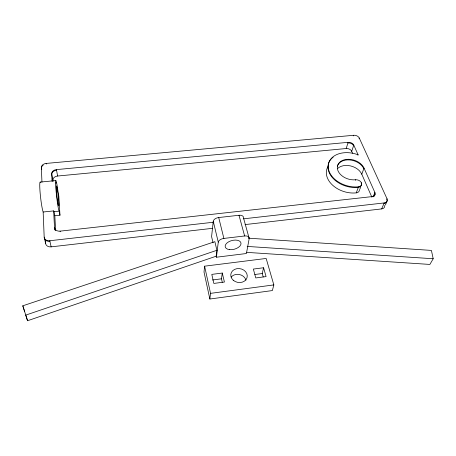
<?xml version="1.0" encoding="UTF-8"?>
<svg xmlns="http://www.w3.org/2000/svg" width="456" height="456" viewBox="0 0 456 456"><rect width="100%" height="100%" fill="white"/><g stroke="black" fill="none" stroke-linecap="round" stroke-linejoin="round"><path stroke-width="0.68" d="M204.596 266.179L204.014 272.015L209.857 299.022L272.363 290.569L273.834 284.909L266.161 258.455L204.596 266.179L210.541 293.362L209.857 299.022M216.178 256.198L27.554 320.739L22.8 305.811L214.861 241.663L216.902 250.287L216.178 256.198L216.418 257.218L246.417 253.519L249.204 238.488L243.493 217.882A5.153 3.015 -15.1 0 0 238.99 215.266L218.709 217.535A5.181 3.049 -13.9 0 0 213.254 221.291L211.59 236.618L213.043 242.809M216.418 257.218L218.27 242.17L213.254 221.291M222.277 282.258L221.474 278.821L222.283 273.047L211.801 274.387L213.83 283.427L224.415 282.042L222.283 273.047M263.209 276.906L262.263 273.532L263.579 267.757L253.348 269.063L255.765 277.943L266.087 276.592L263.579 267.757M52.97 181.454L52.896 180.08A4.948 3.591 -7.8 0 1 57.61 176.027L346.172 148.525L348.179 142.329A4.52 3.095 15.7 0 1 353.776 145.111L358.097 154.801L357.937 155.257M353.508 135.894L353.708 135.278A4.474 3.027 15.7 0 1 359.265 138.014L387.024 198.77L386.768 199.357M352.556 153.233L351.707 151.301L353.776 145.111M359.054 138.624L359.265 138.014M355.304 180.291L355.492 179.767A14.033 9.884 16.8 0 1 338.073 170.96A14.033 9.884 16.8 0 1 346.56 159.372A14.033 9.884 16.8 0 1 364.025 168.11L374.9 192.512L373.196 196.741M371.646 196.673L361.785 174.226L364.025 168.11M327.932 166.668A23.131 16.439 16.9 0 0 332.544 185.13A23.131 16.439 16.9 0 0 356.267 192.871L358.507 186.806A4.771 3.403 17.8 0 0 361.397 182.816A4.771 3.403 17.8 0 0 355.492 179.767M361.226 183.255L361.391 182.805M359.921 189.063L360.605 187.239M371.828 197.209L372.062 196.616A4.839 3.46 19.2 0 0 374.9 192.512M245.066 224.591L381.672 208.911L384.237 202.931A4.885 3.488 20.2 0 0 387.024 198.77M385.394 205.046L386.169 203.251M248.423 238.174L431.41 250.412L433.2 258.751L429.883 264.434L246.804 252.373M216.902 250.287L25.753 315.102L27.554 320.739M210.541 293.362L273.834 284.909M212.502 279.984L221.474 278.821M254.847 274.489L262.263 273.532M218.27 242.17A5.307 2.987 -13.9 0 1 223.885 238.425L244.633 235.974A5.278 2.947 -15.1 0 1 249.204 238.488M40.47 182.332A15.458 1.339 83.5 0 0 40.202 193.635A15.458 1.339 83.5 0 0 43.16 212.006L44.181 237.12L45.6 243.259A5.375 4.161 -12.1 0 0 51.135 246.85L212.507 228.325M44.181 237.12A5.444 4.184 -11.8 0 0 49.778 240.739L213.824 222.192M243.527 218.834L384.237 202.931M43.16 212.006L53.643 210.906L54.526 227.607A5.352 4.098 -10.3 0 0 60.089 231.146L372.062 196.616M54.007 211.675L59.189 211.128L59.97 215.215L54.828 215.762L54.007 211.675A15.413 1.094 83.5 0 1 53.643 210.906M40.174 182.092L55.803 180.587M55.632 182.959L56.595 182.867M52.069 181.283L51.665 173.662A5.01 3.602 -7.6 0 1 56.441 169.603L348.179 142.329M41.952 182.183L41.353 167.426A4.993 3.551 -8 0 1 46.159 163.43L353.708 135.278M247.186 246.422L433.2 258.751M22.8 305.811L24.624 311.522M238.99 215.266L244.633 235.974M218.709 217.535L223.885 238.425M49.778 240.739L51.135 246.85M54.526 227.607L55.039 230.092M41.353 167.426L41.758 169.364M46.159 163.43L46.284 164.063M60.089 231.146L60.209 231.756M51.665 173.662L52.896 180.08M56.441 169.603L57.61 176.027M59.97 215.215L58.818 196.091L58.049 191.947A15.39 0.969 83.6 0 0 55.7 180.753A15.39 0.969 83.6 0 0 56.635 196.49A15.39 0.969 83.6 0 0 59.189 211.128M54.828 215.762L55.615 230.32A5.347 4.098 -10.4 0 1 54.652 228.217M45.509 241.133L45.6 243.259M231.163 277.128A8.191 6.908 10.9 0 1 239.434 274.535A8.191 6.908 10.9 0 1 245.938 280.201M337.571 168.549A13.88 9.861 16.9 0 1 350.601 165.927A13.88 9.861 16.9 0 1 361.785 174.226M337.326 166.531A14.016 9.884 16.8 0 1 349.689 159.942A14.016 9.884 16.8 0 1 363.802 168.709M333.148 157.195A23.364 16.473 16.8 0 0 332.093 177.304A23.364 16.473 16.8 0 0 358.285 187.405A4.765 3.403 17.8 0 0 361.374 184.053M346.172 148.525A4.474 3.089 15.8 0 1 351.707 151.301M384.664 205.434A4.828 3.477 20.4 0 1 381.672 208.911M359.334 189.525A4.714 3.391 18 0 1 356.267 192.871M358.507 186.806A23.393 16.479 16.8 0 1 328.177 166.639A23.393 16.479 16.8 0 1 358.097 154.801M347.979 142.939A4.52 3.095 15.7 0 1 353.571 145.72M386.899 199.688A4.879 3.488 20.3 0 1 383.986 203.518M374.661 193.11A4.834 3.46 19.2 0 1 373.35 196.77M51.784 174.295A5.005 3.602 -7.6 0 1 56.555 170.236M41.485 168.059A4.987 3.551 -8 0 1 43.206 165.14M49.915 241.338A5.438 4.184 -11.8 0 1 44.317 237.724M233.221 280.206A8.293 6.954 10.8 0 0 246.998 277.75A8.293 6.954 10.8 0 0 236.818 268.687A8.293 6.954 10.8 0 0 233.221 280.206M229.676 249.649A8.128 4.514 -14.4 0 0 241.007 243.133A8.128 4.514 -14.4 0 0 228.564 241.879A8.128 4.514 -14.4 0 0 229.676 249.649M56.436 190.842A10.117 0.638 83.6 0 0 58.687 205.935A10.117 0.638 83.6 0 0 57.547 190.864A10.117 0.638 83.6 0 0 56.436 190.842"/></g></svg>
